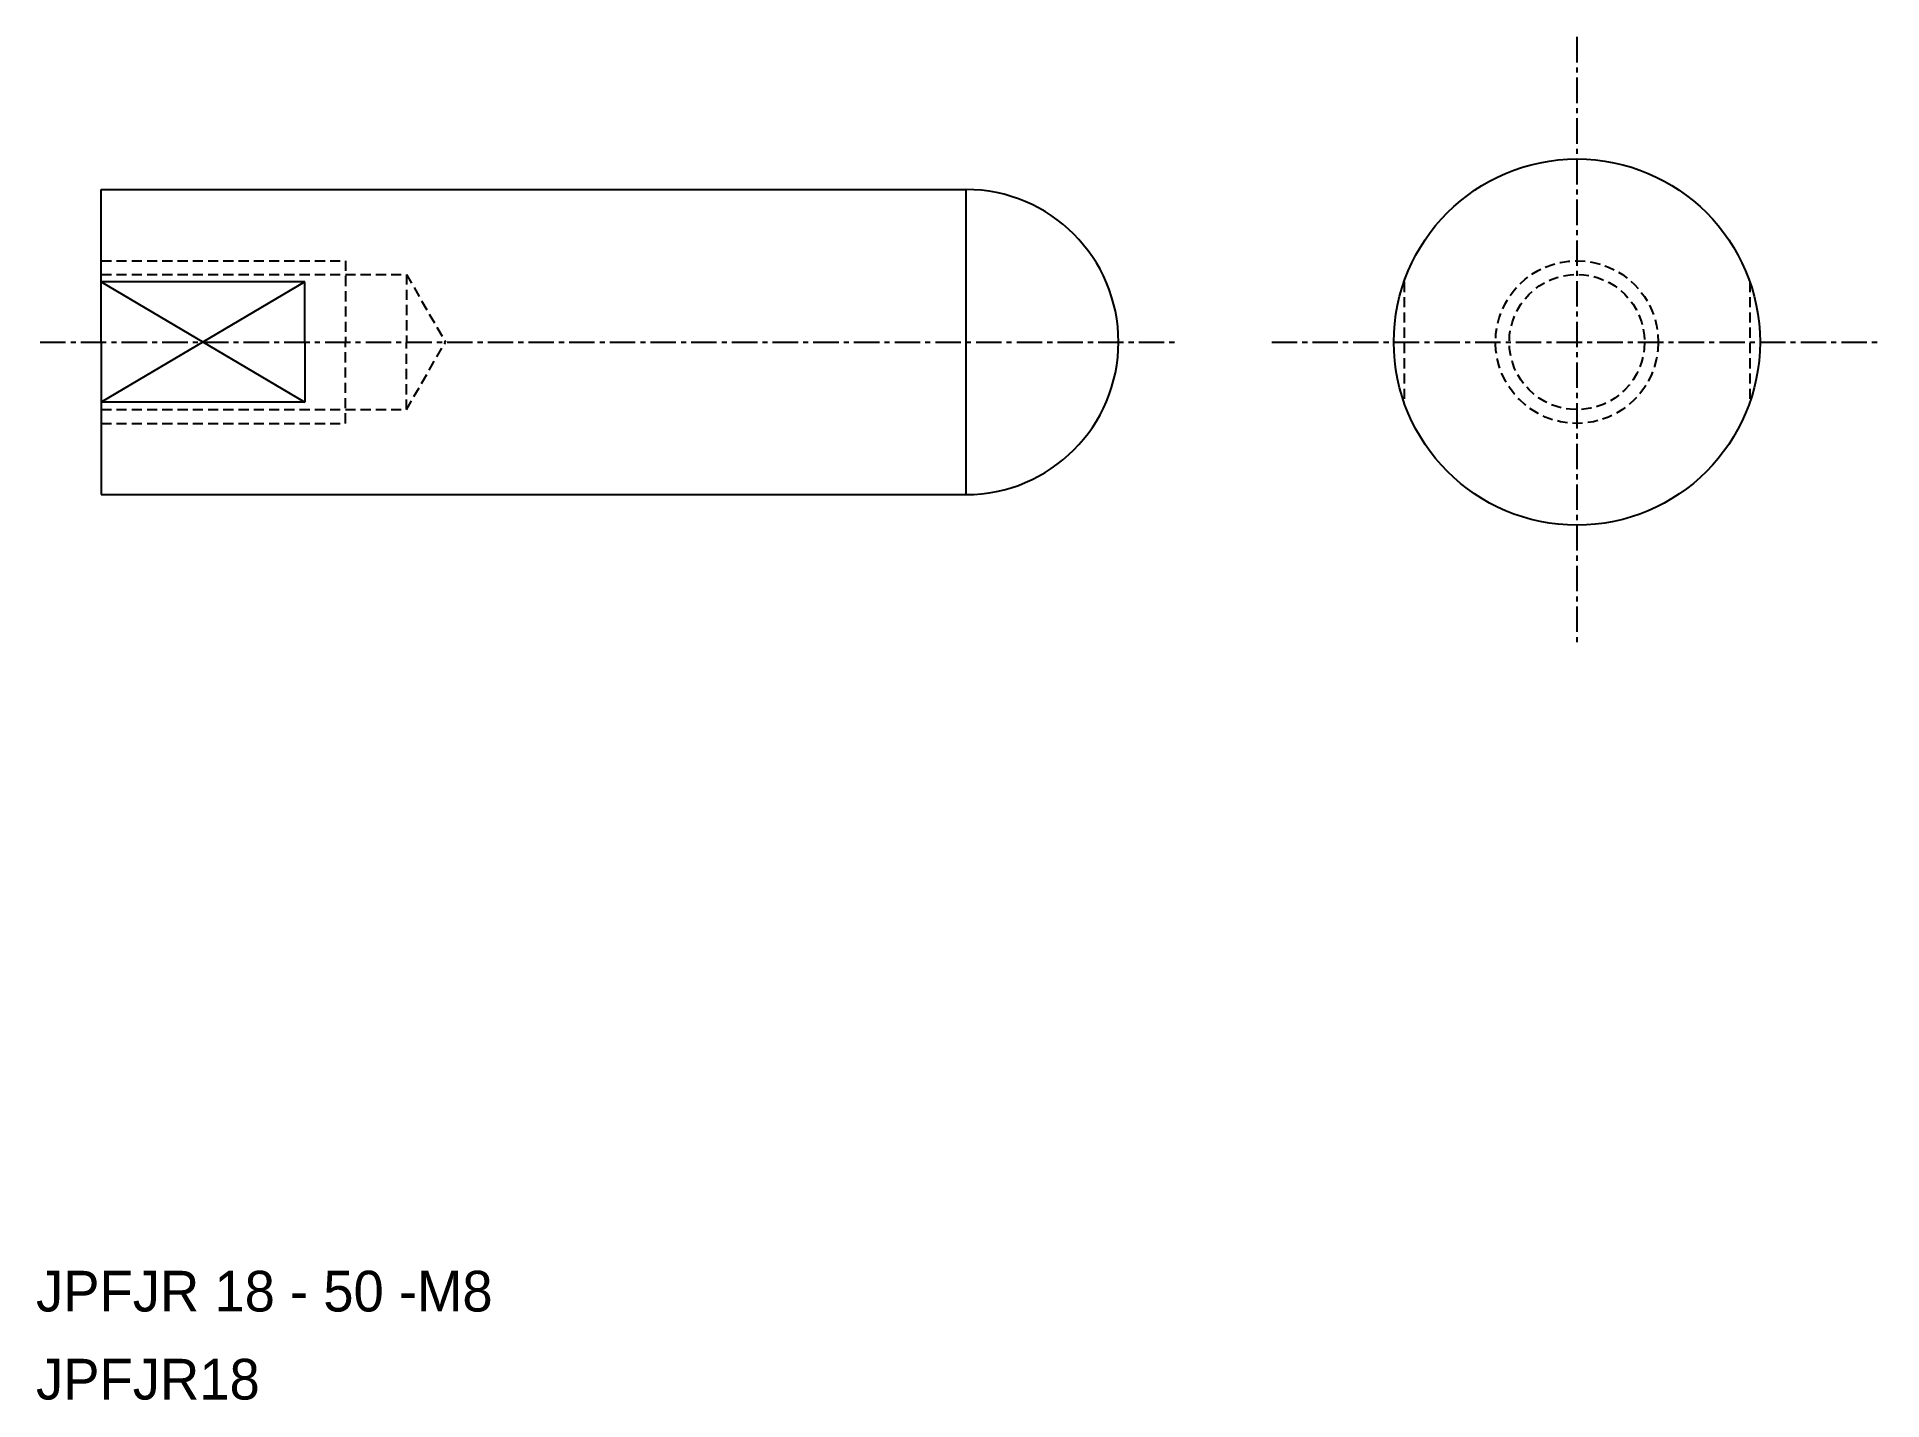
# Model space of a CAD drawing. Extents: x 518.6 to 609.2, y 158.2 to 225.2.
import ezdxf

# ---------------------------------------------------------------- set-up
doc = ezdxf.new("R2010")
doc.units = 0
doc.linetypes.add('CENTER', pattern=[2, 1.25, -0.25, 0.25, -0.25])
doc.linetypes.add('DASHED', pattern=[0.75, 0.5, -0.25])
doc.layers.get('0').update_dxf_attribs({"linetype": 'CONTINUOUS'})
doc.layers.add('CENTER', color=1, linetype='CENTER')

msp = doc.modelspace()

# ---------------------------------------------------------------- linework, layer by layer
for p, q in [((521.712, 217.693), (564.212, 217.693)), ((521.712, 210.193), (521.712, 217.693)), ((564.212, 217.693), (564.212, 202.693)), ((531.712, 210.193), (531.712, 213.151)), ((521.712, 210.193), (521.712, 202.693)), ((531.712, 210.193), (531.712, 207.235)), ((521.712, 202.693), (564.212, 202.693))]:
    msp.add_line(p, q)
at = {"color": 3, "linetype": 'DASHED'}
for p, q in [((521.712, 214.193), (533.712, 214.193)), ((533.712, 214.193), (533.712, 210.193)), ((521.712, 213.517), (536.712, 213.517)), ((536.712, 213.517), (538.631, 210.193)), ((536.712, 213.517), (536.712, 210.193)), ((585.747, 213.151), (585.747, 207.235)), ((602.747, 213.151), (602.747, 207.235)), ((533.712, 206.193), (533.712, 210.193)), ((536.709, 206.865), (538.631, 210.193)), ((536.712, 206.87), (536.712, 210.193)), ((521.712, 206.87), (536.712, 206.87)), ((521.712, 206.193), (533.712, 206.193))]:
    msp.add_line(p, q, dxfattribs=at)
at = {"color": 7, "linetype": 'CONTINUOUS'}
for p, q in [((531.712, 213.151), (521.712, 207.235)), ((521.712, 213.151), (531.712, 207.235)), ((531.712, 213.151), (521.712, 213.151)), ((531.712, 207.235), (521.712, 207.235))]:
    msp.add_line(p, q, dxfattribs=at)
msp.add_circle((594.247, 210.193), 9)
at = {"color": 3, "linetype": 'DASHED'}
for radius in [4, 3.324]:
    msp.add_circle((594.247, 210.193), radius, dxfattribs=at)
msp.add_arc((564.212, 210.193), 7.5, 270, 90)
at = {"layer": 'CENTER', "color": 1, "linetype": 'CENTER'}
for p, q in [((594.247, 225.193), (594.247, 195.193)), ((518.712, 210.193), (574.712, 210.193)), ((579.247, 210.193), (609.247, 210.193))]:
    msp.add_line(p, q, dxfattribs=at)

# ---------------------------------------------------------------- texts
for s, p in [('JPFJR 18 - 50 -M8', (518.508, 162.54)), ('JPFJR18', (518.508, 158.213))]:
    msp.add_text(s, height=2).set_placement(p)

doc.saveas('drawing.dxf')
